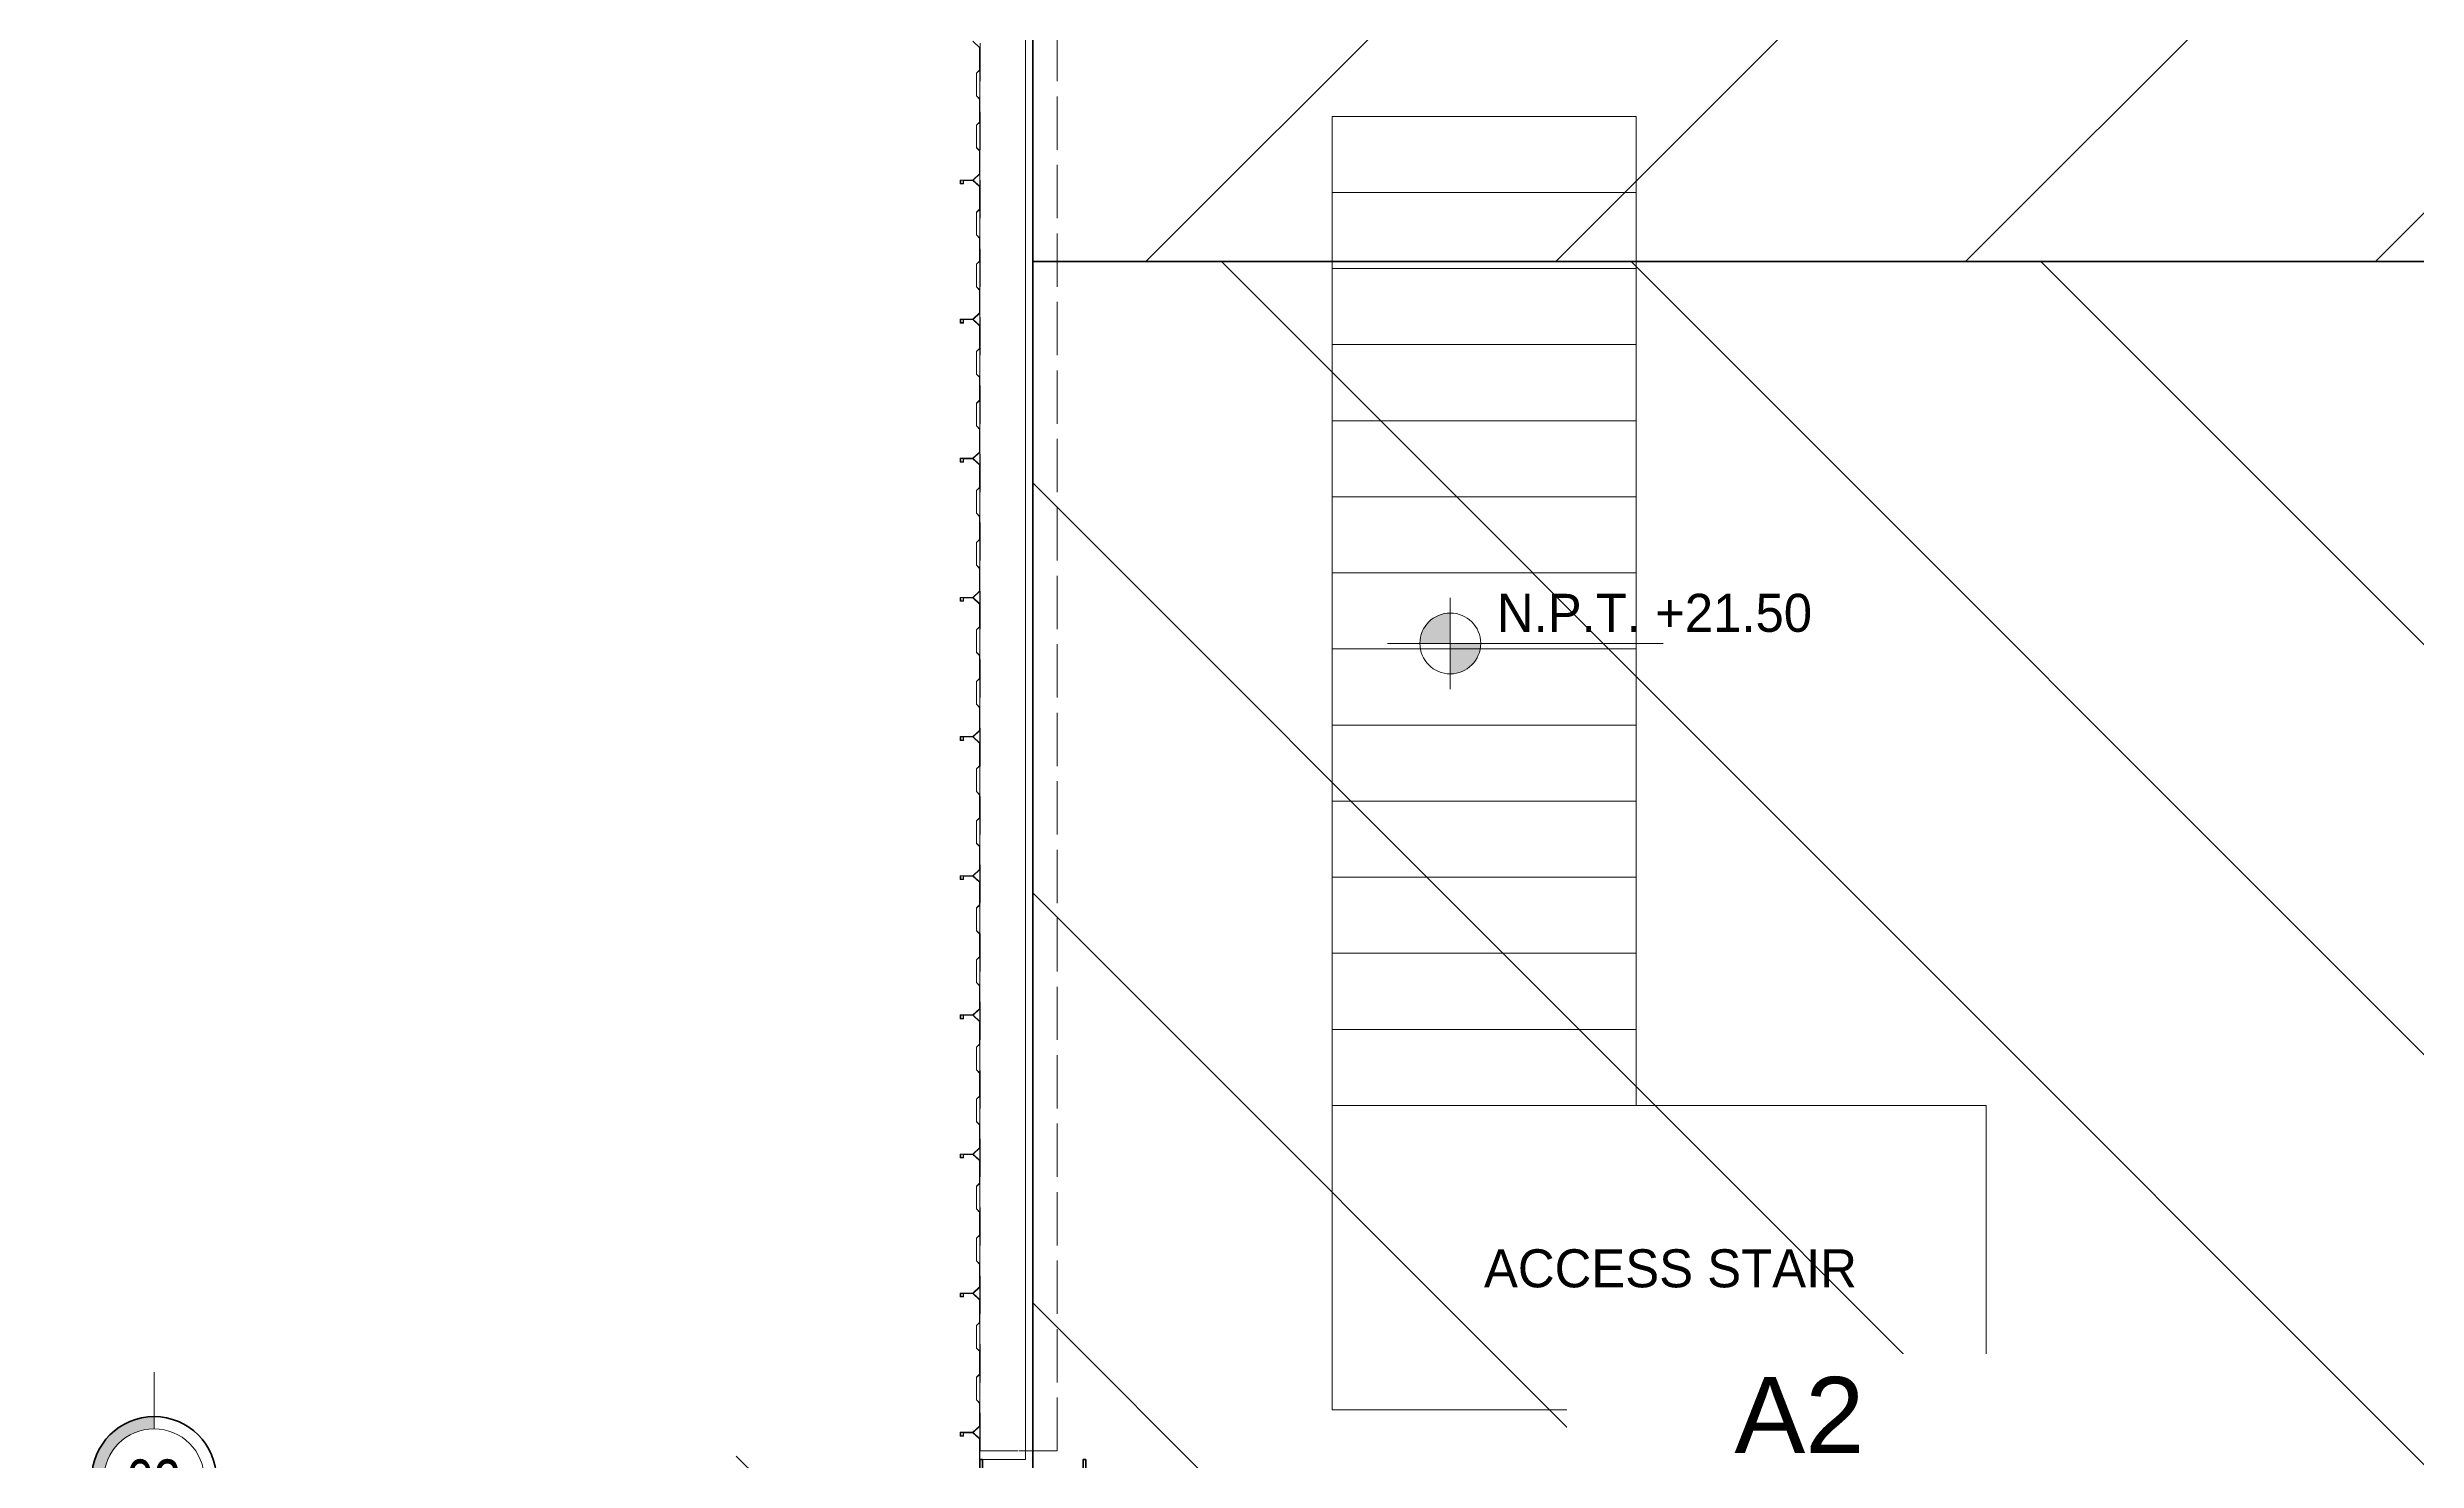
# Model space of a CAD drawing. Header units: metres. Extents: x 1.9 to 30.6, y -0.8 to 18.8.
# Drawn here: x 13.78 to 21.56, y 8.06 to 12.7 of the extents above; entities that cross this region are included whole.
import ezdxf

# ---------------------------------------------------------------- set-up
doc = ezdxf.new("R2010")
doc.units = ezdxf.units.M
doc.linetypes.add('Dash dot', pattern=[1.05, 0.5, -0.25, 0.05, -0.25])
doc.linetypes.add('Hidden', pattern=[0.2, 0.125, -0.075])
for name, color, linetype, lineweight in [('1', 7, 'Continuous', 18), ('A LARGUEROS', 7, 'Continuous', 9), ('A-BURBUJA EJES', 7, 'Continuous', 18), ('A-COTAS GENERALES', 7, 'Continuous', 18), ('A-COTAS GENERALES-50', 7, 'Continuous', 18), ('A-EJES', 7, 'Continuous', 18), ('A-ESCALERA', 7, 'Continuous', 18), ('A-MURO', 7, 'Continuous', 25), ('A-SIMBOLOGIA', 7, 'Continuous', 18), ('A-TEXTOS', 7, 'Continuous', 18), ('G-IMPT', 7, 'Continuous', 18), ('GMI-COLUMNAS', 7, 'Continuous', 18)]:
    doc.layers.add(name, color=color, linetype=linetype, lineweight=lineweight)
for name, color, linetype in [('ATR-ACHURADO', 9, 'Continuous'), ('ATR-AREAS', 1, 'Continuous'), ('ATR-TEXTO', 1, 'Continuous')]:
    doc.layers.add(name, color=color, linetype=linetype)
doc.styles.add('Arial', font='arial.ttf', dxfattribs={"height": 2e-05})
doc.styles.add('Nirmala UI Semilight_3', font='', dxfattribs={"width": 0.8, "height": 0.15})
doc.styles.add('Nirmala UI Semilight_6', font='', dxfattribs={"height": 0.125})
doc.styles.get('Nirmala UI Semilight_3').set_extended_font_data('Nirmala UI Semilight')
doc.styles.get('Nirmala UI Semilight_6').set_extended_font_data('Nirmala UI Semilight')
doc.dimstyles.new('COTAS_GENERALES_2_50_MM', dxfattribs={"dimscale": 0.3048, "dimtxt": 0.13092, "dimasz": 0.492126, "dimexe": 0.492126, "dimexo": 0.625, "dimgap": 0.164042, "dimtad": 3, "dimrnd": 0.01, "dimtxsty": 'Nirmala UI Semilight_6', "dimblk1": 'OBLIQUE', "dimblk2": 'OBLIQUE', "dimsah": 1, "dimcen": 2.5, "dimdle": 0.410105, "dimazin": 3, "dimtfac": 1, "dimtix": 1, "dimtmove": 0, "dimatfit": 3, "dimfxl": 0.393701, "dimfxlon": 1, "dimtvp": 1, "dimtfill": 1, "dimarcsym": 2})

# ---------------------------------------------------------------- blocks, each defined once
blk = doc.blocks.new('MontenC-Calibre14-GMI 1 - MONTEN _C_ 10_ CAL14 CON CLIPS A COLUMNA-1578772-N_P_T_')
at = {"layer": 'A LARGUEROS', "linetype": 'Hidden', "lineweight": 5}
for p, q in [((-4.0159, 0.127), (-4.0064, 0.127)), ((-4.0159, -0.127), (-4.0159, 0.127)), ((-4.0064, 0.127), (-4.0159, 0.127)), ((-4.0159, 0.127), (-4.0159, -0.127)), ((-4.0064, 0.127), (3.8187, 0.127)), ((3.8187, 0.127), (-4.0064, 0.127)), ((3.8187, 0.127), (3.8187, -0.127)), ((3.8187, -0.127), (3.8187, 0.127)), ((-4.0064, -0.127), (-4.0159, -0.127)), ((-4.0064, -0.127), (-4.0159, -0.127)), ((3.8187, -0.127), (-4.0064, -0.127)), ((3.8187, -0.127), (-4.0064, -0.127))]:
    blk.add_line(p, q, dxfattribs=at)
blk = doc.blocks.new('MontenC-Calibre14-GMI 1 - MONTEN _C_ 10_ CAL14 CON CLIPS A COLUMNA-1578773-N_P_T_')
at = {"layer": 'A LARGUEROS', "linetype": 'Hidden', "lineweight": 5}
for p, q in [((-3.9631, 0.127), (3.862, 0.127)), ((-3.9631, -0.127), (-3.9631, 0.127)), ((3.862, 0.127), (-3.9631, 0.127)), ((-3.9631, 0.127), (-3.9631, -0.127)), ((3.862, 0.127), (3.862, -0.127)), ((3.862, -0.127), (3.862, 0.127)), ((3.862, -0.127), (-3.9631, -0.127)), ((3.862, -0.127), (-3.9631, -0.127))]:
    blk.add_line(p, q, dxfattribs=at)
blk = doc.blocks.new('MontenC-Calibre14-GMI 1 - MONTEN _C_ 10_ CAL14 CON CLIPS A COLUMNA-1578774-N_P_T_')
at = {"layer": 'A LARGUEROS', "linetype": 'Hidden', "lineweight": 5}
for p, q in [((-3.9606, 0.127), (3.8645, 0.127)), ((-3.9606, -0.127), (-3.9606, 0.127)), ((3.8645, 0.127), (-3.9606, 0.127)), ((-3.9606, 0.127), (-3.9606, -0.127)), ((3.8645, 0.127), (3.8645, -0.127)), ((3.8645, -0.127), (3.8645, 0.127)), ((3.8645, -0.127), (-3.9606, -0.127)), ((3.8645, -0.127), (-3.9606, -0.127))]:
    blk.add_line(p, q, dxfattribs=at)
blk = doc.blocks.new('IR - W14X22-V5-N_P_T_')
at = {"layer": 'GMI-COLUMNAS'}
h = blk.add_hatch(dxfattribs=at)
h.set_pattern_fill('FP_4', color=256, style=0, pattern_type=2)
h.set_pattern_definition([(315, (-8, -4e-05), (0.1257236, 0.1257236), []), (315, (-7.809, -4e-05), (0.1257236, 0.1257236), [])])
h.paths.add_polyline_path([(-0.0635, 0.174), (-0.0635, 0.1655), (-0.027, 0.1655), (-0.015, 0.1623), (-0.0061, 0.1534), (-0.0029, 0.1414), (-0.0029, -0.1414), (-0.0061, -0.1534), (-0.015, -0.1623), (-0.027, -0.1655), (-0.0635, -0.1655), (-0.0635, -0.174), (0.0635, -0.174), (0.0635, -0.1655), (0.027, -0.1655), (0.015, -0.1623), (0.0061, -0.1534), (0.0029, -0.1414), (0.0033, 0.143), (0.0061, 0.1534), (0.015, 0.1623), (0.027, 0.1655), (0.0635, 0.1655), (0.0635, 0.174), (-0.0379, 0.174)])
at = {"layer": 'GMI-COLUMNAS', "lineweight": 35}
for p, q in [((0.0635, 0.174), (-0.0635, 0.174)), ((-0.0635, 0.174), (-0.0635, 0.1655)), ((-0.0635, 0.1655), (-0.027, 0.1655)), ((0.027, 0.1655), (0.0635, 0.1655)), ((0.0635, 0.1655), (0.0635, 0.174)), ((-0.0029, 0.1414), (-0.0029, -0.1414)), ((0.0029, -0.1414), (0.0029, 0.1414)), ((-0.027, -0.1655), (-0.0635, -0.1655)), ((-0.0635, -0.1655), (-0.0635, -0.174)), ((-0.0635, -0.174), (0.0635, -0.174)), ((0.0635, -0.1655), (0.027, -0.1655)), ((0.0635, -0.174), (0.0635, -0.1655))]:
    blk.add_line(p, q, dxfattribs=at)
for centre, start, end in [((-0.027, 0.1414), 0, 90), ((0.027, 0.1414), 90, 180), ((-0.027, -0.1414), 270, 0), ((0.027, -0.1414), 180, 270)]:
    blk.add_arc(centre, 0.0241, start, end, dxfattribs=at)
blk = doc.blocks.new('Lamina_Laminación_KR18 - Lamina_Laminación_KR18-V61-N_P_T_')
at = {"layer": 'G-IMPT', "color": 3, "true_color": 0x00ff00, "char_height": 0.00002, "attachment_point": 2, "line_spacing_factor": 0.941778, "style": 'Arial'}
for s, insert, width, rotation in [('45,72', (-0.1592, 0.0244), 0.0000837, 180), ('6,4', (-0.1589, 0.0245), 0.0000465, 90)]:
    blk.add_mtext(s, dxfattribs=dict(at, insert=insert, width=width, rotation=rotation))
blk = doc.blocks.new('Lamina_Laminación_KR18 - Lamina_Laminación_KR18-V62-N_P_T_')
at = {"layer": 'G-IMPT', "color": 3, "true_color": 0x00ff00, "char_height": 0.00002, "attachment_point": 2, "line_spacing_factor": 0.941778, "style": 'Arial'}
for s, insert, width, rotation in [('45,72', (-0.1592, 0.0244), 0.0000837, 180), ('6,4', (-0.1589, 0.0245), 0.0000465, 90)]:
    blk.add_mtext(s, dxfattribs=dict(at, insert=insert, width=width, rotation=rotation))
blk = doc.blocks.new('Lamina_Laminación_KR18 - Lamina_Laminación_KR18-V63-N_P_T_')
at = {"layer": 'G-IMPT', "color": 3, "true_color": 0x00ff00, "char_height": 0.00002, "attachment_point": 2, "line_spacing_factor": 0.941778, "style": 'Arial'}
for s, insert, width, rotation in [('45,72', (-0.1592, 0.0244), 0.0000837, 180), ('6,4', (-0.1589, 0.0245), 0.0000465, 90)]:
    blk.add_mtext(s, dxfattribs=dict(at, insert=insert, width=width, rotation=rotation))
blk = doc.blocks.new('Lamina_Laminación_KR18 - Lamina_Laminación_KR18-V64-N_P_T_')
at = {"layer": 'G-IMPT', "color": 3, "true_color": 0x00ff00, "char_height": 0.00002, "attachment_point": 2, "line_spacing_factor": 0.941778, "style": 'Arial'}
for s, insert, width, rotation in [('45,72', (-0.1592, 0.0244), 0.0000837, 180), ('6,4', (-0.1589, 0.0245), 0.0000465, 90)]:
    blk.add_mtext(s, dxfattribs=dict(at, insert=insert, width=width, rotation=rotation))
blk = doc.blocks.new('Lamina_Laminación_KR18 - Lamina_Laminación_KR18-V65-N_P_T_')
at = {"layer": 'G-IMPT', "color": 3, "true_color": 0x00ff00, "char_height": 0.00002, "attachment_point": 2, "line_spacing_factor": 0.941778, "style": 'Arial'}
for s, insert, width, rotation in [('45,72', (-0.1592, 0.0244), 0.0000837, 180), ('6,4', (-0.1589, 0.0245), 0.0000465, 90)]:
    blk.add_mtext(s, dxfattribs=dict(at, insert=insert, width=width, rotation=rotation))
blk = doc.blocks.new('Lamina_Laminación_KR18 - Lamina_Laminación_KR18-V66-N_P_T_')
at = {"layer": 'G-IMPT', "color": 3, "true_color": 0x00ff00, "char_height": 0.00002, "attachment_point": 2, "line_spacing_factor": 0.941778, "style": 'Arial'}
for s, insert, width, rotation in [('45,72', (-0.1592, 0.0244), 0.0000837, 180), ('6,4', (-0.1589, 0.0245), 0.0000465, 90)]:
    blk.add_mtext(s, dxfattribs=dict(at, insert=insert, width=width, rotation=rotation))
blk = doc.blocks.new('Lamina_Laminación_KR18 - Lamina_Laminación_KR18-V67-N_P_T_')
at = {"layer": 'G-IMPT', "color": 3, "true_color": 0x00ff00, "char_height": 0.00002, "attachment_point": 2, "line_spacing_factor": 0.941778, "style": 'Arial'}
for s, insert, width, rotation in [('45,72', (-0.1592, 0.0244), 0.0000837, 180), ('6,4', (-0.1589, 0.0245), 0.0000465, 90)]:
    blk.add_mtext(s, dxfattribs=dict(at, insert=insert, width=width, rotation=rotation))
blk = doc.blocks.new('Lamina_Laminación_KR18 - Lamina_Laminación_KR18-V68-N_P_T_')
at = {"layer": 'G-IMPT', "color": 3, "true_color": 0x00ff00, "char_height": 0.00002, "attachment_point": 2, "line_spacing_factor": 0.941778, "style": 'Arial'}
for s, insert, width, rotation in [('45,72', (-0.1592, 0.0244), 0.0000837, 180), ('6,4', (-0.1589, 0.0245), 0.0000465, 90)]:
    blk.add_mtext(s, dxfattribs=dict(at, insert=insert, width=width, rotation=rotation))
blk = doc.blocks.new('Lamina_Laminación_KR18 - Lamina_Laminación_KR18-V69-N_P_T_')
at = {"layer": 'G-IMPT', "color": 3, "true_color": 0x00ff00, "char_height": 0.00002, "attachment_point": 2, "line_spacing_factor": 0.941778, "style": 'Arial'}
for s, insert, width, rotation in [('45,72', (-0.1592, 0.0244), 0.0000837, 180), ('6,4', (-0.1589, 0.0245), 0.0000465, 90)]:
    blk.add_mtext(s, dxfattribs=dict(at, insert=insert, width=width, rotation=rotation))
blk = doc.blocks.new('Lamina_Laminación_KR18 - Lamina_Laminación_KR18-V70-N_P_T_')
at = {"layer": 'G-IMPT', "color": 3, "true_color": 0x00ff00, "char_height": 0.00002, "attachment_point": 2, "line_spacing_factor": 0.941778, "style": 'Arial'}
for s, insert, width, rotation in [('45,72', (-0.1592, 0.0244), 0.0000837, 180), ('6,4', (-0.1589, 0.0245), 0.0000465, 90)]:
    blk.add_mtext(s, dxfattribs=dict(at, insert=insert, width=width, rotation=rotation))
blk = doc.blocks.new('Lamina_Laminación_KR18 - Lamina_Laminación_KR18-V71-N_P_T_')
at = {"layer": 'G-IMPT', "color": 3, "true_color": 0x00ff00, "char_height": 0.00002, "attachment_point": 2, "line_spacing_factor": 0.941778, "style": 'Arial'}
for s, insert, width, rotation in [('45,72', (-0.1592, 0.0244), 0.0000837, 180), ('6,4', (-0.1589, 0.0245), 0.0000465, 90)]:
    blk.add_mtext(s, dxfattribs=dict(at, insert=insert, width=width, rotation=rotation))
blk = doc.blocks.new('DIMBLOCK3-N_P_T_')
at = {"layer": 'A-COTAS GENERALES-50', "lineweight": 35, "transparency": 16777216}
for p, q in [((16.1165, 8), (16.0415, 8.075)), ((16.1165, 8), (16.1915, 7.925)), ((16.1165, 0), (16.0415, 0.075)), ((16.1165, 0), (16.1915, -0.075))]:
    blk.add_line(p, q, dxfattribs=at)
at = {"layer": 'A-COTAS GENERALES-50', "transparency": 16777216}
for p, q in [((16.1165, 8), (15.9665, 8)), ((16.1165, 8), (16.1165, -0.125)), ((16.1165, 8), (16.2365, 8)), ((16.1165, 0), (15.9665, 0)), ((16.1165, 0), (16.2365, 0))]:
    blk.add_line(p, q, dxfattribs=at)
at = {"layer": 'A-COTAS GENERALES-50', "color": 0, "transparency": 16777216, "insert": (15.7428, 4.0441), "char_height": 0.125, "width": 0.388477, "attachment_point": 1, "line_spacing_factor": 1.142579, "style": 'Nirmala UI Semilight_6', "bg_fill": 3, "box_fill_scale": 1.25, "bg_fill_color": 9, "bg_fill_true_color": 13158600, "bg_fill_transparency": 0}
blk.add_mtext('8.00', dxfattribs=at)
blk = doc.blocks.new('_Oblique')
at = {"color": 0, "linetype": 'ByBlock', "lineweight": -2}
blk.add_line((-0.5, -0.5), (0.5, 0.5), dxfattribs=at)
blk = doc.blocks.new('Cotas de elevación - M_Spot Elevation - Target Filled-259043-N_P_T_')
at = {"layer": 'A-SIMBOLOGIA'}
h = blk.add_hatch(color=256, dxfattribs=at)
edge = h.paths.add_edge_path()
edge.add_line((0, 0), (-0.002, 0))
edge.add_arc((0, 0), 0.002, 90, 180, ccw=False)
edge.add_line((0, 0.002), (0, 0))
h = blk.add_hatch(color=256, dxfattribs=at)
edge = h.paths.add_edge_path()
edge.add_line((0, 0), (0.002, 0))
edge.add_arc((0, 0), 0.002, 270, 360, ccw=False)
edge.add_line((0, -0.002), (0, 0))
for p, q in [((0, -0.003), (0, 0.003)), ((-0.003, 0), (0.014, 0))]:
    blk.add_line(p, q, dxfattribs=at)
blk.add_circle((0, 0), 0.002, dxfattribs=at)
blk = doc.blocks.new('Rejilla - SimbologiaBurbujasEjes-R25-261702-N_P_T_')
at = {"layer": 'A-BURBUJA EJES', "lineweight": 9, "true_color": 0xf8f8f8}
h = blk.add_hatch(color=7, dxfattribs=at)
edge = h.paths.add_edge_path()
edge.add_line((0.0041, 0), (0.0033, 0))
edge.add_arc((0, 0), 0.0033, 360, 450)
edge.add_line((0, 0.0033), (0, 0.0041))
edge.add_arc((0, 0), 0.0041, 0, 90, ccw=False)
h = blk.add_hatch(color=7, dxfattribs=at)
edge = h.paths.add_edge_path()
edge.add_arc((0, 0), 0.0041, 180, 270, ccw=False)
edge.add_line((-0.0041, 0), (-0.0033, 0))
edge.add_arc((0, 0), 0.0033, 180, 270)
edge.add_line((0, -0.0033), (0, -0.0041))
at = {"layer": 'A-SIMBOLOGIA', "color": 253, "lineweight": 9, "true_color": 0xaaaaaa}
for p, q in [((0, 0.0033), (0, 0.00701)), ((-0.0033, 0), (-0.00701, 0)), ((0.0033, 0), (0.00701, 0)), ((0, -0.0033), (0, -0.00701))]:
    blk.add_line(p, q, dxfattribs=at)
at = {"layer": 'A-SIMBOLOGIA', "color": 253, "true_color": 0xaaaaaa}
for p, q in [((0, 0.0041), (0, 0.0033)), ((-0.0033, 0), (-0.0041, 0)), ((0.0033, 0), (0.0041, 0)), ((0, -0.0041), (0, -0.0033))]:
    blk.add_line(p, q, dxfattribs=at)
at = {"layer": 'A-SIMBOLOGIA', "color": 253, "lineweight": 35, "true_color": 0xaaaaaa}
blk.add_circle((0, 0), 0.0041, dxfattribs=at)
at = {"layer": 'A-SIMBOLOGIA', "color": 253, "true_color": 0xaaaaaa}
blk.add_circle((0, 0), 0.0033, dxfattribs=at)
for radius, start, end in [(0.0041, 360, 90), (0.0033, 360, 90), (0.0041, 180, 270), (0.0033, 180, 270)]:
    blk.add_arc((0, 0), radius, start, end, dxfattribs=at)

msp = doc.modelspace()

# ---------------------------------------------------------------- hatches: boundary and pattern name
at = {"layer": 'ATR-ACHURADO'}
h = msp.add_hatch(dxfattribs=at)
h.set_pattern_fill('ANSI31', scale=0.3)
h.paths.add_polyline_path([(17.016, 12), (22.056, 12), (22.056, 16), (17.016, 16)])
h = msp.add_hatch(dxfattribs=at)
h.set_pattern_fill('ANSI31', scale=0.3, angle=90)
h.paths.add_polyline_path([(17.016, 4), (22.056, 4), (22.056, 12), (17.016, 12)])

# ---------------------------------------------------------------- linework, layer by layer
at = {"color": 6}
msp.add_lwpolyline([(17.016, 16), (17.016, 0), (27.0929, 0)], dxfattribs=at)
at = {"layer": '1'}
for p, q in [((16.8195, 12.7241), (16.8414, 12.7037)), ((16.8414, 12.7037), (16.8414, 12.6292)), ((16.842, 12.6289), (16.842, 12.704)), ((16.8414, 12.6292), (16.8307, 12.6193)), ((16.8307, 12.6193), (16.8307, 12.5448)), ((16.8313, 12.619), (16.842, 12.6289)), ((16.8313, 12.545), (16.8313, 12.619)), ((16.8307, 12.5448), (16.8414, 12.5342)), ((16.842, 12.5344), (16.8313, 12.545)), ((16.8414, 12.5342), (16.8414, 12.4587)), ((16.842, 12.4585), (16.842, 12.5344)), ((16.8414, 12.4587), (16.8307, 12.4488)), ((16.8307, 12.4488), (16.8307, 12.3743)), ((16.8313, 12.4486), (16.842, 12.4585)), ((16.8313, 12.3746), (16.8313, 12.4486)), ((16.8307, 12.3743), (16.8414, 12.3637)), ((16.842, 12.364), (16.8313, 12.3746)), ((16.8414, 12.3637), (16.8414, 12.2885)), ((16.842, 12.2883), (16.842, 12.364)), ((16.8195, 12.2681), (16.778, 12.2681)), ((16.778, 12.2681), (16.778, 12.2555)), ((16.778, 12.2555), (16.7876, 12.2555)), ((16.7792, 12.2669), (16.7786, 12.2675)), ((16.7786, 12.2675), (16.7786, 12.2561)), ((16.7786, 12.2561), (16.7786, 12.2675)), ((16.7786, 12.2675), (16.8198, 12.2675)), ((16.7786, 12.2561), (16.7883, 12.2561)), ((16.7883, 12.2561), (16.7786, 12.2561)), ((16.7792, 12.2567), (16.7792, 12.2669)), ((16.7876, 12.2567), (16.7792, 12.2567)), ((16.8198, 12.2675), (16.7876, 12.2675)), ((16.7876, 12.2675), (16.7876, 12.2567)), ((16.7876, 12.2555), (16.7883, 12.2561)), ((16.7883, 12.2561), (16.7883, 12.2669)), ((16.7883, 12.2669), (16.8195, 12.2669)), ((16.8414, 12.2885), (16.8195, 12.2681)), ((16.8195, 12.2669), (16.8414, 12.2465)), ((16.8198, 12.2675), (16.842, 12.2883)), ((16.842, 12.2468), (16.8198, 12.2675)), ((16.8414, 12.2465), (16.8414, 12.172)), ((16.842, 12.1717), (16.842, 12.2468)), ((16.8414, 12.172), (16.8307, 12.1621)), ((16.8307, 12.1621), (16.8307, 12.0876)), ((16.8313, 12.1618), (16.842, 12.1717)), ((16.8313, 12.0878), (16.8313, 12.1618)), ((16.8307, 12.0876), (16.8414, 12.077)), ((16.842, 12.0772), (16.8313, 12.0878)), ((16.8414, 12.077), (16.8414, 12.0015)), ((16.842, 12.0013), (16.842, 12.0772)), ((16.8414, 12.0015), (16.8307, 11.9916)), ((16.8313, 11.9914), (16.842, 12.0013)), ((16.8307, 11.9916), (16.8307, 11.9171)), ((16.8307, 11.9171), (16.8414, 11.9065)), ((16.8313, 11.9174), (16.8313, 11.9914)), ((16.842, 11.9068), (16.8313, 11.9174)), ((16.8414, 11.9065), (16.8414, 11.8313)), ((16.842, 11.8311), (16.842, 11.9068)), ((16.8195, 11.8109), (16.778, 11.8109)), ((16.778, 11.8109), (16.778, 11.7983)), ((16.778, 11.7983), (16.7876, 11.7983)), ((16.7792, 11.8097), (16.7786, 11.8103)), ((16.7786, 11.8103), (16.7786, 11.7989)), ((16.7786, 11.7989), (16.7786, 11.8103)), ((16.7786, 11.8103), (16.8198, 11.8103)), ((16.7786, 11.7989), (16.7883, 11.7989)), ((16.7883, 11.7989), (16.7786, 11.7989)), ((16.7792, 11.7995), (16.7792, 11.8097)), ((16.7876, 11.7995), (16.7792, 11.7995)), ((16.8198, 11.8103), (16.7876, 11.8103)), ((16.7876, 11.8103), (16.7876, 11.7995)), ((16.7876, 11.7983), (16.7883, 11.7989)), ((16.7883, 11.7989), (16.7883, 11.8097)), ((16.7883, 11.8097), (16.8195, 11.8097)), ((16.8414, 11.8313), (16.8195, 11.8109)), ((16.8195, 11.8097), (16.8414, 11.7893)), ((16.8198, 11.8103), (16.842, 11.8311)), ((16.842, 11.7896), (16.8198, 11.8103)), ((16.8414, 11.7893), (16.8414, 11.7148)), ((16.842, 11.7145), (16.842, 11.7896)), ((16.8414, 11.7148), (16.8307, 11.7049)), ((16.8307, 11.7049), (16.8307, 11.6304)), ((16.8313, 11.7046), (16.842, 11.7145)), ((16.8313, 11.6306), (16.8313, 11.7046)), ((16.8307, 11.6304), (16.8414, 11.6198)), ((16.842, 11.62), (16.8313, 11.6306)), ((16.8414, 11.6198), (16.8414, 11.5443)), ((16.842, 11.5441), (16.842, 11.62)), ((16.8414, 11.5443), (16.8307, 11.5344)), ((16.8307, 11.5344), (16.8307, 11.4599)), ((16.8313, 11.5342), (16.842, 11.5441)), ((16.8313, 11.4602), (16.8313, 11.5342)), ((16.8307, 11.4599), (16.8414, 11.4493)), ((16.842, 11.4496), (16.8313, 11.4602)), ((16.8414, 11.4493), (16.8414, 11.3741)), ((16.842, 11.3739), (16.842, 11.4496)), ((16.8414, 11.3741), (16.8195, 11.3537)), ((16.8198, 11.3531), (16.842, 11.3739)), ((16.8195, 11.3537), (16.778, 11.3537)), ((16.778, 11.3537), (16.778, 11.3411)), ((16.778, 11.3411), (16.7876, 11.3411)), ((16.7792, 11.3525), (16.7786, 11.3531)), ((16.7786, 11.3531), (16.7786, 11.3417)), ((16.7786, 11.3417), (16.7786, 11.3531)), ((16.7786, 11.3531), (16.8198, 11.3531)), ((16.7786, 11.3417), (16.7883, 11.3417)), ((16.7883, 11.3417), (16.7786, 11.3417)), ((16.7792, 11.3423), (16.7792, 11.3525)), ((16.7876, 11.3423), (16.7792, 11.3423)), ((16.8198, 11.3531), (16.7876, 11.3531)), ((16.7876, 11.3531), (16.7876, 11.3423)), ((16.7876, 11.3411), (16.7883, 11.3417)), ((16.7883, 11.3417), (16.7883, 11.3525)), ((16.7883, 11.3525), (16.8195, 11.3525)), ((16.8195, 11.3525), (16.8414, 11.3321)), ((16.842, 11.3324), (16.8198, 11.3531)), ((16.8414, 11.3321), (16.8414, 11.2576)), ((16.842, 11.2573), (16.842, 11.3324)), ((16.8414, 11.2576), (16.8307, 11.2477)), ((16.8307, 11.2477), (16.8307, 11.1732)), ((16.8313, 11.2474), (16.842, 11.2573)), ((16.8313, 11.1734), (16.8313, 11.2474)), ((16.8307, 11.1732), (16.8414, 11.1626)), ((16.842, 11.1628), (16.8313, 11.1734)), ((16.8414, 11.1626), (16.8414, 11.0871)), ((16.842, 11.0869), (16.842, 11.1628)), ((16.8414, 11.0871), (16.8307, 11.0772)), ((16.8307, 11.0772), (16.8307, 11.0027)), ((16.8313, 11.077), (16.842, 11.0869)), ((16.8313, 11.003), (16.8313, 11.077)), ((16.8307, 11.0027), (16.8414, 10.9921)), ((16.842, 10.9924), (16.8313, 11.003)), ((16.8414, 10.9921), (16.8414, 10.9169)), ((16.842, 10.9167), (16.842, 10.9924)), ((16.8414, 10.9169), (16.8195, 10.8965)), ((16.8198, 10.8959), (16.842, 10.9167)), ((16.8195, 10.8965), (16.778, 10.8965)), ((16.778, 10.8965), (16.778, 10.8839)), ((16.778, 10.8839), (16.7876, 10.8839)), ((16.7792, 10.8953), (16.7786, 10.8959)), ((16.7786, 10.8959), (16.7786, 10.8845)), ((16.7786, 10.8845), (16.7786, 10.8959)), ((16.7786, 10.8959), (16.8198, 10.8959)), ((16.7786, 10.8845), (16.7883, 10.8845)), ((16.7883, 10.8845), (16.7786, 10.8845)), ((16.7792, 10.8851), (16.7792, 10.8953)), ((16.7876, 10.8851), (16.7792, 10.8851)), ((16.8198, 10.8959), (16.7876, 10.8959)), ((16.7876, 10.8959), (16.7876, 10.8851)), ((16.7876, 10.8839), (16.7883, 10.8845)), ((16.7883, 10.8845), (16.7883, 10.8953)), ((16.7883, 10.8953), (16.8195, 10.8953)), ((16.8195, 10.8953), (16.8414, 10.8749)), ((16.842, 10.8752), (16.8198, 10.8959)), ((16.8414, 10.8749), (16.8414, 10.8004)), ((16.842, 10.8001), (16.842, 10.8752)), ((16.8414, 10.8004), (16.8307, 10.7905)), ((16.8307, 10.7905), (16.8307, 10.716)), ((16.8313, 10.7902), (16.842, 10.8001)), ((16.8313, 10.7162), (16.8313, 10.7902)), ((16.8307, 10.716), (16.8414, 10.7054)), ((16.842, 10.7056), (16.8313, 10.7162)), ((16.8414, 10.7054), (16.8414, 10.6299)), ((16.842, 10.6297), (16.842, 10.7056)), ((16.8414, 10.6299), (16.8307, 10.62)), ((16.8307, 10.62), (16.8307, 10.5455)), ((16.8313, 10.6198), (16.842, 10.6297)), ((16.8313, 10.5458), (16.8313, 10.6198)), ((16.8307, 10.5455), (16.8414, 10.5349)), ((16.842, 10.5352), (16.8313, 10.5458)), ((16.8414, 10.5349), (16.8414, 10.4597)), ((16.842, 10.4595), (16.842, 10.5352)), ((16.8195, 10.4393), (16.778, 10.4393)), ((16.778, 10.4393), (16.778, 10.4267)), ((16.7792, 10.4381), (16.7786, 10.4387)), ((16.7786, 10.4387), (16.7786, 10.4273)), ((16.7786, 10.4273), (16.7786, 10.4387)), ((16.7786, 10.4387), (16.8198, 10.4387)), ((16.7792, 10.4279), (16.7792, 10.4381)), ((16.8198, 10.4387), (16.7876, 10.4387)), ((16.7876, 10.4387), (16.7876, 10.4279)), ((16.7883, 10.4273), (16.7883, 10.4381)), ((16.7883, 10.4381), (16.8195, 10.4381)), ((16.8414, 10.4597), (16.8195, 10.4393)), ((16.8195, 10.4381), (16.8414, 10.4177)), ((16.8198, 10.4387), (16.842, 10.4595)), ((16.842, 10.418), (16.8198, 10.4387)), ((16.778, 10.4267), (16.7876, 10.4267)), ((16.7786, 10.4273), (16.7883, 10.4273)), ((16.7883, 10.4273), (16.7786, 10.4273)), ((16.7876, 10.4279), (16.7792, 10.4279)), ((16.7876, 10.4267), (16.7883, 10.4273)), ((16.8414, 10.4177), (16.8414, 10.3432)), ((16.842, 10.3429), (16.842, 10.418)), ((16.8414, 10.3432), (16.8307, 10.3333)), ((16.8307, 10.3333), (16.8307, 10.2588)), ((16.8313, 10.333), (16.842, 10.3429)), ((16.8313, 10.259), (16.8313, 10.333)), ((16.8307, 10.2588), (16.8414, 10.2482)), ((16.842, 10.2484), (16.8313, 10.259)), ((16.8414, 10.2482), (16.8414, 10.1727)), ((16.842, 10.1725), (16.842, 10.2484)), ((16.8414, 10.1727), (16.8307, 10.1628)), ((16.8307, 10.1628), (16.8307, 10.0883)), ((16.8313, 10.1626), (16.842, 10.1725)), ((16.8313, 10.0886), (16.8313, 10.1626)), ((16.8307, 10.0883), (16.8414, 10.0777)), ((16.842, 10.078), (16.8313, 10.0886)), ((16.8414, 10.0777), (16.8414, 10.0025)), ((16.842, 10.0023), (16.842, 10.078)), ((16.8195, 9.9821), (16.778, 9.9821)), ((16.778, 9.9821), (16.778, 9.9695)), ((16.778, 9.9695), (16.7876, 9.9695)), ((16.7792, 9.9809), (16.7786, 9.9815)), ((16.7786, 9.9815), (16.7786, 9.9701)), ((16.7786, 9.9701), (16.7786, 9.9815)), ((16.7786, 9.9815), (16.8198, 9.9815)), ((16.7786, 9.9701), (16.7883, 9.9701)), ((16.7883, 9.9701), (16.7786, 9.9701)), ((16.7792, 9.9707), (16.7792, 9.9809)), ((16.7876, 9.9707), (16.7792, 9.9707)), ((16.8198, 9.9815), (16.7876, 9.9815)), ((16.7876, 9.9815), (16.7876, 9.9707)), ((16.7876, 9.9695), (16.7883, 9.9701)), ((16.7883, 9.9701), (16.7883, 9.9809)), ((16.7883, 9.9809), (16.8195, 9.9809)), ((16.8414, 10.0025), (16.8195, 9.9821)), ((16.8195, 9.9809), (16.8414, 9.9605)), ((16.8198, 9.9815), (16.842, 10.0023)), ((16.842, 9.9608), (16.8198, 9.9815)), ((16.8414, 9.9605), (16.8414, 9.886)), ((16.842, 9.8857), (16.842, 9.9608)), ((16.8414, 9.886), (16.8307, 9.8761)), ((16.8307, 9.8761), (16.8307, 9.8016)), ((16.8313, 9.8758), (16.842, 9.8857)), ((16.8313, 9.8018), (16.8313, 9.8758)), ((16.8307, 9.8016), (16.8414, 9.791)), ((16.842, 9.7912), (16.8313, 9.8018)), ((16.8414, 9.791), (16.8414, 9.7155)), ((16.842, 9.7153), (16.842, 9.7912)), ((16.8414, 9.7155), (16.8307, 9.7056)), ((16.8307, 9.7056), (16.8307, 9.6311)), ((16.8313, 9.7054), (16.842, 9.7153)), ((16.8313, 9.6314), (16.8313, 9.7054)), ((16.8307, 9.6311), (16.8414, 9.6205)), ((16.842, 9.6208), (16.8313, 9.6314)), ((16.8414, 9.6205), (16.8414, 9.5453)), ((16.842, 9.5451), (16.842, 9.6208)), ((16.8195, 9.5249), (16.778, 9.5249)), ((16.778, 9.5249), (16.778, 9.5123)), ((16.778, 9.5123), (16.7876, 9.5123)), ((16.7792, 9.5237), (16.7786, 9.5243)), ((16.7786, 9.5243), (16.7786, 9.5129)), ((16.7786, 9.5129), (16.7786, 9.5243)), ((16.7786, 9.5243), (16.8198, 9.5243)), ((16.7786, 9.5129), (16.7883, 9.5129)), ((16.7883, 9.5129), (16.7786, 9.5129)), ((16.7792, 9.5135), (16.7792, 9.5237)), ((16.7876, 9.5135), (16.7792, 9.5135)), ((16.8198, 9.5243), (16.7876, 9.5243)), ((16.7876, 9.5243), (16.7876, 9.5135)), ((16.7876, 9.5123), (16.7883, 9.5129)), ((16.7883, 9.5129), (16.7883, 9.5237)), ((16.7883, 9.5237), (16.8195, 9.5237)), ((16.8414, 9.5453), (16.8195, 9.5249)), ((16.8195, 9.5237), (16.8414, 9.5033)), ((16.8198, 9.5243), (16.842, 9.5451)), ((16.842, 9.5036), (16.8198, 9.5243)), ((16.8414, 9.5033), (16.8414, 9.4288)), ((16.842, 9.4285), (16.842, 9.5036)), ((16.8414, 9.4288), (16.8307, 9.4189)), ((16.8313, 9.4186), (16.842, 9.4285)), ((16.8307, 9.4189), (16.8307, 9.3444)), ((16.8313, 9.3446), (16.8313, 9.4186)), ((16.8307, 9.3444), (16.8414, 9.3338)), ((16.842, 9.334), (16.8313, 9.3446)), ((16.8414, 9.3338), (16.8414, 9.2583)), ((16.842, 9.2581), (16.842, 9.334)), ((16.8414, 9.2583), (16.8307, 9.2484)), ((16.8307, 9.2484), (16.8307, 9.1739)), ((16.8313, 9.2482), (16.842, 9.2581)), ((16.8313, 9.1742), (16.8313, 9.2482)), ((16.8307, 9.1739), (16.8414, 9.1633)), ((16.842, 9.1636), (16.8313, 9.1742)), ((16.8414, 9.1633), (16.8414, 9.0881)), ((16.842, 9.0879), (16.842, 9.1636)), ((16.8195, 9.0677), (16.778, 9.0677)), ((16.778, 9.0677), (16.778, 9.0551)), ((16.778, 9.0551), (16.7876, 9.0551)), ((16.7792, 9.0665), (16.7786, 9.0671)), ((16.7786, 9.0671), (16.7786, 9.0557)), ((16.7786, 9.0557), (16.7786, 9.0671)), ((16.7786, 9.0671), (16.8198, 9.0671)), ((16.7786, 9.0557), (16.7883, 9.0557)), ((16.7883, 9.0557), (16.7786, 9.0557)), ((16.7792, 9.0563), (16.7792, 9.0665)), ((16.7876, 9.0563), (16.7792, 9.0563)), ((16.8198, 9.0671), (16.7876, 9.0671)), ((16.7876, 9.0671), (16.7876, 9.0563)), ((16.7876, 9.0551), (16.7883, 9.0557)), ((16.7883, 9.0557), (16.7883, 9.0665)), ((16.7883, 9.0665), (16.8195, 9.0665)), ((16.8414, 9.0881), (16.8195, 9.0677)), ((16.8195, 9.0665), (16.8414, 9.0461)), ((16.8198, 9.0671), (16.842, 9.0879)), ((16.842, 9.0464), (16.8198, 9.0671)), ((16.8414, 9.0461), (16.8414, 8.9716)), ((16.842, 8.9713), (16.842, 9.0464)), ((16.8414, 8.9716), (16.8307, 8.9617)), ((16.8307, 8.9617), (16.8307, 8.8872)), ((16.8313, 8.9614), (16.842, 8.9713)), ((16.8313, 8.8874), (16.8313, 8.9614)), ((16.8307, 8.8872), (16.8414, 8.8766)), ((16.842, 8.8768), (16.8313, 8.8874)), ((16.8414, 8.8011), (16.8307, 8.7912)), ((16.8313, 8.791), (16.842, 8.8009)), ((16.8414, 8.8766), (16.8414, 8.8011)), ((16.842, 8.8009), (16.842, 8.8768)), ((16.8307, 8.7912), (16.8307, 8.7167)), ((16.8313, 8.717), (16.8313, 8.791)), ((16.8307, 8.7167), (16.8414, 8.7061)), ((16.842, 8.7064), (16.8313, 8.717)), ((16.8414, 8.7061), (16.8414, 8.6309)), ((16.842, 8.6307), (16.842, 8.7064)), ((16.8195, 8.6105), (16.778, 8.6105)), ((16.778, 8.6105), (16.778, 8.5979)), ((16.778, 8.5979), (16.7876, 8.5979)), ((16.7792, 8.6093), (16.7786, 8.6099)), ((16.7786, 8.6099), (16.7786, 8.5985)), ((16.7786, 8.5985), (16.7786, 8.6099)), ((16.7786, 8.6099), (16.8198, 8.6099)), ((16.7786, 8.5985), (16.7883, 8.5985)), ((16.7883, 8.5985), (16.7786, 8.5985)), ((16.7792, 8.5991), (16.7792, 8.6093)), ((16.7876, 8.5991), (16.7792, 8.5991)), ((16.8198, 8.6099), (16.7876, 8.6099)), ((16.7876, 8.6099), (16.7876, 8.5991)), ((16.7876, 8.5979), (16.7883, 8.5985)), ((16.7883, 8.5985), (16.7883, 8.6093)), ((16.7883, 8.6093), (16.8195, 8.6093)), ((16.8414, 8.6309), (16.8195, 8.6105)), ((16.8195, 8.6093), (16.8414, 8.5889)), ((16.8198, 8.6099), (16.842, 8.6307)), ((16.842, 8.5892), (16.8198, 8.6099)), ((16.8414, 8.5889), (16.8414, 8.5144)), ((16.842, 8.5141), (16.842, 8.5892)), ((16.8414, 8.5144), (16.8307, 8.5045)), ((16.8307, 8.5045), (16.8307, 8.43)), ((16.8313, 8.5042), (16.842, 8.5141)), ((16.8313, 8.4302), (16.8313, 8.5042)), ((16.8307, 8.43), (16.8414, 8.4194)), ((16.842, 8.4196), (16.8313, 8.4302)), ((16.8414, 8.4194), (16.8414, 8.3439)), ((16.842, 8.3437), (16.842, 8.4196)), ((16.8414, 8.3439), (16.8307, 8.334)), ((16.8307, 8.334), (16.8307, 8.2595)), ((16.8313, 8.3338), (16.842, 8.3437)), ((16.8313, 8.2598), (16.8313, 8.3338)), ((16.8307, 8.2595), (16.8414, 8.2489)), ((16.842, 8.2492), (16.8313, 8.2598)), ((16.8414, 8.2489), (16.8414, 8.1737)), ((16.842, 8.1735), (16.842, 8.2492)), ((16.8195, 8.1533), (16.778, 8.1533)), ((16.778, 8.1533), (16.778, 8.1407)), ((16.778, 8.1407), (16.7876, 8.1407)), ((16.7792, 8.1521), (16.7786, 8.1527)), ((16.7786, 8.1527), (16.7786, 8.1413)), ((16.7786, 8.1413), (16.7786, 8.1527)), ((16.7786, 8.1527), (16.8198, 8.1527)), ((16.7786, 8.1413), (16.7883, 8.1413)), ((16.7883, 8.1413), (16.7786, 8.1413)), ((16.7792, 8.1419), (16.7792, 8.1521)), ((16.7876, 8.1419), (16.7792, 8.1419)), ((16.8198, 8.1527), (16.7876, 8.1527)), ((16.7876, 8.1527), (16.7876, 8.1419)), ((16.7876, 8.1407), (16.7883, 8.1413)), ((16.7883, 8.1413), (16.7883, 8.1521)), ((16.7883, 8.1521), (16.8195, 8.1521)), ((16.8414, 8.1737), (16.8195, 8.1533)), ((16.8195, 8.1521), (16.8414, 8.1317)), ((16.8198, 8.1527), (16.842, 8.1735)), ((16.842, 8.132), (16.8198, 8.1527)), ((16.8414, 8.1317), (16.8414, 8.0572)), ((16.842, 8.0635), (16.842, 8.132))]:
    msp.add_line(p, q, dxfattribs=at)
at = {"layer": 'A-EJES', "color": 253, "linetype": 'Dash dot', "true_color": 0xaaaaaa}
for p, q in [((17.016, 17.24), (17.016, 8.6083)), ((17.016, 8.5575), (17.016, -0.0741))]:
    msp.add_line(p, q, dxfattribs=at)
at = {"layer": 'A-ESCALERA'}
for p, q in [((18.9999, 12.4772), (17.9999, 12.4772)), ((17.9999, 12.4772), (17.9999, 12.2272)), ((18.9999, 12.4772), (18.9999, 12.2272)), ((17.9999, 12.2272), (17.9999, 11.9772)), ((18.9999, 12.2272), (17.9999, 12.2272)), ((18.9999, 12.2272), (18.9999, 11.9772)), ((17.9999, 11.9772), (17.9999, 11.7272)), ((18.9999, 11.9772), (17.9999, 11.9772)), ((18.9999, 11.9772), (18.9999, 11.7272)), ((17.9999, 11.7272), (17.9999, 11.4772)), ((18.9999, 11.7272), (17.9999, 11.7272)), ((18.9999, 11.7272), (18.9999, 11.4772)), ((17.9999, 11.4772), (17.9999, 11.2272)), ((18.9999, 11.4772), (17.9999, 11.4772)), ((18.9999, 11.4772), (18.9999, 11.2272)), ((17.9999, 11.2272), (17.9999, 10.9772)), ((18.9999, 11.2272), (17.9999, 11.2272)), ((18.9999, 11.2272), (18.9999, 10.9772)), ((17.9999, 10.9772), (17.9999, 10.7272)), ((18.9999, 10.9772), (17.9999, 10.9772)), ((18.9999, 10.9772), (18.9999, 10.7272)), ((17.9999, 10.7272), (17.9999, 10.4772)), ((18.9999, 10.7272), (17.9999, 10.7272)), ((18.9999, 10.7272), (18.9999, 10.4772)), ((17.9999, 10.4772), (17.9999, 10.2272)), ((18.9999, 10.4772), (17.9999, 10.4772)), ((18.9999, 10.4772), (18.9999, 10.2272)), ((17.9999, 10.2272), (17.9999, 9.9772)), ((18.9999, 10.2272), (17.9999, 10.2272)), ((18.9999, 10.2272), (18.9999, 9.9772)), ((17.9999, 9.9772), (17.9999, 9.7272)), ((18.9999, 9.9772), (17.9999, 9.9772)), ((18.9999, 9.9772), (18.9999, 9.7272)), ((17.9999, 9.7272), (17.9999, 9.4772)), ((18.9999, 9.7272), (17.9999, 9.7272)), ((18.9999, 9.7272), (18.9999, 9.4772)), ((17.9999, 9.4772), (17.9999, 9.2272)), ((18.9999, 9.4772), (17.9999, 9.4772)), ((18.9999, 9.4772), (18.9999, 9.2272)), ((17.9999, 9.2272), (17.9999, 8.2272)), ((18.9999, 9.2272), (17.9999, 9.2272)), ((20.1499, 9.2272), (18.9999, 9.2272)), ((20.1499, 8.2272), (20.1499, 9.2272)), ((17.9999, 8.2272), (20.1499, 8.2272))]:
    msp.add_line(p, q, dxfattribs=at)
at = {"layer": 'A-ESCALERA', "linetype": 'Hidden'}
for p, q in [((18.9999, 12.4772), (17.9999, 12.4772)), ((18.9999, 12.2272), (17.9999, 12.2272)), ((18.9999, 11.9772), (17.9999, 11.9772)), ((18.9999, 11.7272), (17.9999, 11.7272)), ((18.9999, 11.4772), (17.9999, 11.4772)), ((18.9999, 11.2272), (17.9999, 11.2272)), ((18.9999, 10.9772), (17.9999, 10.9772)), ((18.9999, 10.7272), (17.9999, 10.7272)), ((18.9999, 10.4772), (17.9999, 10.4772)), ((18.9999, 10.2272), (17.9999, 10.2272)), ((18.9999, 9.9772), (17.9999, 9.9772)), ((18.9999, 9.7272), (17.9999, 9.7272)), ((18.9999, 9.4772), (17.9999, 9.4772)), ((18.9999, 9.2272), (17.9999, 9.2272))]:
    msp.add_line(p, q, dxfattribs=at)
at = {"layer": 'A-MURO', "color": 9, "lineweight": 18, "true_color": 0xc0c0c0}
for p, q in [((16.992, 15.9365), (16.992, 8.0635)), ((16.842, 12.5344), (16.842, 12.6289)), ((16.842, 12.364), (16.842, 12.4585)), ((16.842, 12.2468), (16.842, 12.2883)), ((16.842, 12.0772), (16.842, 12.1717)), ((16.842, 11.9068), (16.842, 12.0013)), ((16.842, 11.7896), (16.842, 11.8311)), ((16.842, 11.62), (16.842, 11.7145)), ((16.842, 11.4496), (16.842, 11.5441)), ((16.842, 11.3324), (16.842, 11.3739)), ((16.842, 11.1628), (16.842, 11.2573)), ((16.842, 10.9924), (16.842, 11.0869)), ((16.842, 10.8752), (16.842, 10.9167)), ((16.842, 10.7056), (16.842, 10.8001)), ((16.842, 10.5352), (16.842, 10.6297)), ((16.842, 10.418), (16.842, 10.4595)), ((16.842, 10.2484), (16.842, 10.3429)), ((16.842, 10.078), (16.842, 10.1725)), ((16.842, 9.9608), (16.842, 10.0023)), ((16.842, 9.7912), (16.842, 9.8857)), ((16.842, 9.6208), (16.842, 9.7153)), ((16.842, 9.5036), (16.842, 9.5451)), ((16.842, 9.334), (16.842, 9.4285)), ((16.842, 9.1636), (16.842, 9.2581)), ((16.842, 9.0464), (16.842, 9.0879)), ((16.842, 8.8768), (16.842, 8.9713)), ((16.842, 8.7064), (16.842, 8.8009)), ((16.842, 8.5892), (16.842, 8.6307)), ((16.842, 8.4196), (16.842, 8.5141)), ((16.842, 8.2492), (16.842, 8.3437)), ((16.842, 8.132), (16.842, 8.1735)), ((16.992, 8.0635), (16.8505, 8.0635))]:
    msp.add_line(p, q, dxfattribs=at)
at = {"layer": 'A-SIMBOLOGIA'}
msp.add_line((18.1823, 10.7454), (18.3885, 10.7454), dxfattribs=at)
at = {"layer": 'ATR-AREAS', "lineweight": 35}
for points in [[(17.016, 12), (22.056, 12), (22.056, 16), (17.016, 16)], [(17.016, 4), (22.056, 4), (22.056, 12), (17.016, 12)]]:
    msp.add_lwpolyline(points, close=True, dxfattribs=at)

# ---------------------------------------------------------------- block references
at = {"layer": 'A LARGUEROS', "linetype": 'Hidden', "lineweight": 5, "rotation": 269.9999999999999}
for name, p in [('MontenC-Calibre14-GMI 1 - MONTEN _C_ 10_ CAL14 CON CLIPS A COLUMNA-1578772-N_P_T_', (16.9698, 11.9111)), ('MontenC-Calibre14-GMI 1 - MONTEN _C_ 10_ CAL14 CON CLIPS A COLUMNA-1578772-N_P_T_', (16.9698, 11.9111)), ('MontenC-Calibre14-GMI 1 - MONTEN _C_ 10_ CAL14 CON CLIPS A COLUMNA-1578772-N_P_T_', (16.9698, 11.9111)), ('MontenC-Calibre14-GMI 1 - MONTEN _C_ 10_ CAL14 CON CLIPS A COLUMNA-1578772-N_P_T_', (16.9698, 11.9111)), ('MontenC-Calibre14-GMI 1 - MONTEN _C_ 10_ CAL14 CON CLIPS A COLUMNA-1578773-N_P_T_', (16.9698, 11.9545)), ('MontenC-Calibre14-GMI 1 - MONTEN _C_ 10_ CAL14 CON CLIPS A COLUMNA-1578774-N_P_T_', (16.9698, 11.957)), ('MontenC-Calibre14-GMI 1 - MONTEN _C_ 10_ CAL14 CON CLIPS A COLUMNA-1578774-N_P_T_', (16.9698, 11.957))]:
    msp.add_blockref(name, p, dxfattribs=at)
at = {"layer": 'A-SIMBOLOGIA', "xscale": 49.99999999999998, "yscale": 49.99999999999998, "zscale": 49.99999999999998}
msp.add_blockref('Cotas de elevación - M_Spot Elevation - Target Filled-259043-N_P_T_', (18.3885, 10.7454), dxfattribs=at)
at = {"layer": 'A-SIMBOLOGIA', "color": 253, "lineweight": 9, "true_color": 0xaaaaaa, "xscale": 49.99999999999998, "yscale": 49.99999999999998, "zscale": 49.99999999999998, "rotation": 269.9999999999995}
msp.add_blockref('Rejilla - SimbologiaBurbujasEjes-R25-261702-N_P_T_', (14.1278, 8), dxfattribs=at)
at = {"layer": 'G-IMPT', "rotation": 270}
for name, p in [('Lamina_Laminación_KR18 - Lamina_Laminación_KR18-V71-N_P_T_', (16.842, 12.4964)), ('Lamina_Laminación_KR18 - Lamina_Laminación_KR18-V70-N_P_T_', (16.842, 12.0392)), ('Lamina_Laminación_KR18 - Lamina_Laminación_KR18-V69-N_P_T_', (16.842, 11.582)), ('Lamina_Laminación_KR18 - Lamina_Laminación_KR18-V68-N_P_T_', (16.842, 11.1248)), ('Lamina_Laminación_KR18 - Lamina_Laminación_KR18-V67-N_P_T_', (16.842, 10.6676)), ('Lamina_Laminación_KR18 - Lamina_Laminación_KR18-V66-N_P_T_', (16.842, 10.2104)), ('Lamina_Laminación_KR18 - Lamina_Laminación_KR18-V65-N_P_T_', (16.842, 9.7532)), ('Lamina_Laminación_KR18 - Lamina_Laminación_KR18-V64-N_P_T_', (16.842, 9.296)), ('Lamina_Laminación_KR18 - Lamina_Laminación_KR18-V63-N_P_T_', (16.842, 8.8388)), ('Lamina_Laminación_KR18 - Lamina_Laminación_KR18-V62-N_P_T_', (16.842, 8.3816)), ('Lamina_Laminación_KR18 - Lamina_Laminación_KR18-V61-N_P_T_', (16.842, 7.9244))]:
    msp.add_blockref(name, p, dxfattribs=at)
at = {"layer": 'GMI-COLUMNAS', "lineweight": 35, "rotation": 90}
msp.add_blockref('IR - W14X22-V5-N_P_T_', (17.016, 8), dxfattribs=at)

# ---------------------------------------------------------------- texts
at = {"layer": 'A-BURBUJA EJES', "color": 253, "lineweight": 35, "true_color": 0xaaaaaa, "insert": (14.0374, 8.0641), "char_height": 0.15, "width": 0.218059, "attachment_point": 1, "style": 'Nirmala UI Semilight_3'}
msp.add_mtext('02', dxfattribs=at)
at = {"layer": 'A-SIMBOLOGIA', "insert": (18.5417, 10.9085), "char_height": 0.125, "width": 1.192388, "attachment_point": 1, "line_spacing_factor": 1.142579, "style": 'Nirmala UI Semilight_6'}
msp.add_mtext('N.P.T. +21.50', dxfattribs=at)
at = {"layer": 'A-TEXTOS', "insert": (18.4992, 8.7546), "char_height": 0.125, "width": 1.314768, "attachment_point": 1, "style": 'Nirmala UI Semilight_6'}
msp.add_mtext('ACCESS STAIR', dxfattribs=at)

# ---------------------------------------------------------------- dimensions: what is measured, and where the dimension line sits
at = {"layer": 'A-COTAS GENERALES'}
dim = msp.add_linear_dim(base=(16.1165, 0), p1=(16.2365, 8), p2=(16.2365, 0), angle=90, dimstyle='COTAS_GENERALES_2_50_MM', override={"dimfxl": 8}, dxfattribs=at)
dim.commit()
dim.dimension.update_dxf_attribs({"geometry": 'DIMBLOCK3-N_P_T_', "text_midpoint": (15.9141, 4)})

# ---------------------------------------------------------------- next in the draw order: texts
at = {"layer": 'ATR-TEXTO', "insert": (19.536, 8), "char_height": 0.25, "attachment_point": 5, "style": 'Arial', "bg_fill": 3, "box_fill_scale": 1.3, "bg_fill_color": 0}
msp.add_mtext('A2\\P40.32 m²', dxfattribs=at)

doc.saveas('drawing.dxf')
